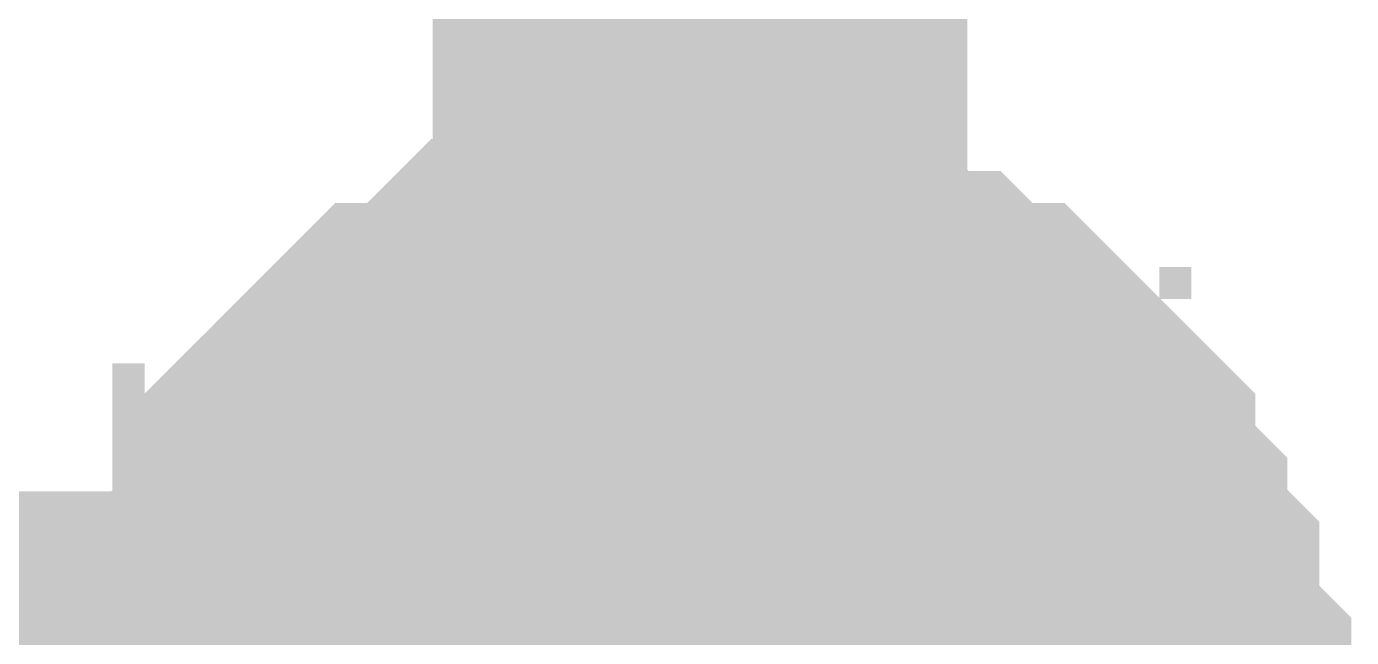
# Model space of a CAD drawing. Header units: inches. Extents: x 0 to 841, y 0 to 594.
# Drawn here: x 774.075 to 775.932, y 400.167 to 401.024 of the extents above; entities that cross this region are included whole.
import ezdxf

# ---------------------------------------------------------------- set-up
doc = ezdxf.new("R2010")
doc.units = ezdxf.units.IN
doc.layers.add('Sheet', color=255, linetype='Continuous')

msp = doc.modelspace()

# ---------------------------------------------------------------- linework, layer by layer
at = {"layer": 'Sheet'}
for points in [[(775.019, 399.9977, 0.7493, 0.7493, 0), (775.019, 402.4682, 0.7493, 0.7493, 0), (775.019, 402.4682, 0.7493, 0.7493, 0)], [(774.2554, 399.9977, 0.2997, 0.2997, 0), (774.2554, 400.0427, 0.2997, 0.2997, 0), (774.2554, 400.0876, 0.2997, 0.2997, 0), (774.2554, 400.0876, 0.2997, 0.2997, 0), (774.2554, 400.1325, 0.2997, 0.2997, 0), (774.2554, 400.1774, 0.2997, 0.2997, 0), (774.3003, 400.2223, 0.2997, 0.2997, 0), (774.3003, 400.2672, 0.2997, 0.2997, 0), (774.3003, 400.2672, 0.2997, 0.2997, 0), (774.3452, 400.3122, 0.2997, 0.2997, 0), (774.3452, 400.3571, 0.2997, 0.2997, 0), (774.3452, 400.402, 0.2997, 0.2997, 0), (774.3901, 400.402, 0.2997, 0.2997, 0), (774.3901, 400.4469, 0.2997, 0.2997, 0), (774.4351, 400.4918, 0.2997, 0.2997, 0), (774.4351, 400.4918, 0.2997, 0.2997, 0), (774.48, 400.5368, 0.2997, 0.2997, 0), (774.48, 400.5368, 0.2997, 0.2997, 0), (774.5249, 400.5817, 0.2997, 0.2997, 0), (774.5698, 400.6266, 0.2997, 0.2997, 0), (774.5698, 400.6266, 0.2997, 0.2997, 0), (774.6147, 400.6266, 0.2997, 0.2997, 0), (774.6596, 400.6715, 0.2997, 0.2997, 0), (774.6596, 400.6715, 0.2997, 0.2997, 0), (774.7045, 400.7164, 0.2997, 0.2997, 0), (774.7495, 400.7164, 0.2997, 0.2997, 0), (774.7944, 400.7164, 0.2997, 0.2997, 0), (774.8393, 400.7164, 0.2997, 0.2997, 0), (774.8393, 400.7613, 0.2997, 0.2997, 0), (774.8842, 400.7613, 0.2997, 0.2997, 0), (774.9291, 400.7613, 0.2997, 0.2997, 0), (774.974, 400.7613, 0.2997, 0.2997, 0), (775.019, 400.7613, 0.2997, 0.2997, 0)], [(774.2554, 399.9977, 0.2997, 0.2997, 0), (774.2554, 400.0427, 0.2997, 0.2997, 0), (774.2554, 400.0876, 0.2997, 0.2997, 0), (774.2554, 400.0876, 0.2997, 0.2997, 0), (774.2554, 400.1325, 0.2997, 0.2997, 0), (774.2554, 400.1774, 0.2997, 0.2997, 0), (774.3003, 400.2223, 0.2997, 0.2997, 0), (774.3003, 400.2672, 0.2997, 0.2997, 0), (774.3003, 400.2672, 0.2997, 0.2997, 0), (774.3452, 400.3122, 0.2997, 0.2997, 0), (774.3452, 400.3571, 0.2997, 0.2997, 0), (774.3452, 400.402, 0.2997, 0.2997, 0), (774.3901, 400.402, 0.2997, 0.2997, 0), (774.3901, 400.4469, 0.2997, 0.2997, 0), (774.4351, 400.4918, 0.2997, 0.2997, 0), (774.4351, 400.4918, 0.2997, 0.2997, 0), (774.48, 400.5368, 0.2997, 0.2997, 0), (774.48, 400.5368, 0.2997, 0.2997, 0), (774.5249, 400.5817, 0.2997, 0.2997, 0), (774.5698, 400.6266, 0.2997, 0.2997, 0), (774.5698, 400.6266, 0.2997, 0.2997, 0), (774.6147, 400.6266, 0.2997, 0.2997, 0), (774.6596, 400.6715, 0.2997, 0.2997, 0), (774.6596, 400.6715, 0.2997, 0.2997, 0), (774.7045, 400.7164, 0.2997, 0.2997, 0), (774.7495, 400.7164, 0.2997, 0.2997, 0), (774.7944, 400.7164, 0.2997, 0.2997, 0), (774.8393, 400.7164, 0.2997, 0.2997, 0), (774.8393, 400.7613, 0.2997, 0.2997, 0), (774.8842, 400.7613, 0.2997, 0.2997, 0), (774.9291, 400.7613, 0.2997, 0.2997, 0), (774.974, 400.7613, 0.2997, 0.2997, 0), (775.019, 400.7613, 0.2997, 0.2997, 0)], [(774.2554, 399.9977, 0.2997, 0.2997, 0), (774.2554, 400.0427, 0.2997, 0.2997, 0), (774.2554, 400.0876, 0.2997, 0.2997, 0), (774.2554, 400.0876, 0.2997, 0.2997, 0), (774.2554, 400.1325, 0.2997, 0.2997, 0), (774.2554, 400.1774, 0.2997, 0.2997, 0), (774.3003, 400.2223, 0.2997, 0.2997, 0), (774.3003, 400.2672, 0.2997, 0.2997, 0), (774.3003, 400.2672, 0.2997, 0.2997, 0), (774.3452, 400.3122, 0.2997, 0.2997, 0), (774.3452, 400.3571, 0.2997, 0.2997, 0), (774.3452, 400.402, 0.2997, 0.2997, 0), (774.3901, 400.402, 0.2997, 0.2997, 0), (774.3901, 400.4469, 0.2997, 0.2997, 0), (774.4351, 400.4918, 0.2997, 0.2997, 0), (774.4351, 400.4918, 0.2997, 0.2997, 0), (774.48, 400.5368, 0.2997, 0.2997, 0), (774.48, 400.5368, 0.2997, 0.2997, 0), (774.5249, 400.5817, 0.2997, 0.2997, 0), (774.5698, 400.6266, 0.2997, 0.2997, 0), (774.5698, 400.6266, 0.2997, 0.2997, 0), (774.6147, 400.6266, 0.2997, 0.2997, 0), (774.6596, 400.6715, 0.2997, 0.2997, 0), (774.6596, 400.6715, 0.2997, 0.2997, 0), (774.7045, 400.7164, 0.2997, 0.2997, 0), (774.7495, 400.7164, 0.2997, 0.2997, 0), (774.7944, 400.7164, 0.2997, 0.2997, 0), (774.8393, 400.7164, 0.2997, 0.2997, 0), (774.8393, 400.7613, 0.2997, 0.2997, 0), (774.8842, 400.7613, 0.2997, 0.2997, 0), (774.9291, 400.7613, 0.2997, 0.2997, 0), (774.974, 400.7613, 0.2997, 0.2997, 0), (775.019, 400.7613, 0.2997, 0.2997, 0)], [(774.2554, 399.9977, 0.2997, 0.2997, 0), (774.2554, 400.0427, 0.2997, 0.2997, 0), (774.2554, 400.0876, 0.2997, 0.2997, 0), (774.2554, 400.0876, 0.2997, 0.2997, 0), (774.2554, 400.1325, 0.2997, 0.2997, 0), (774.2554, 400.1774, 0.2997, 0.2997, 0), (774.3003, 400.2223, 0.2997, 0.2997, 0), (774.3003, 400.2672, 0.2997, 0.2997, 0), (774.3003, 400.2672, 0.2997, 0.2997, 0), (774.3452, 400.3122, 0.2997, 0.2997, 0), (774.3452, 400.3571, 0.2997, 0.2997, 0), (774.3452, 400.402, 0.2997, 0.2997, 0), (774.3901, 400.402, 0.2997, 0.2997, 0), (774.3901, 400.4469, 0.2997, 0.2997, 0), (774.4351, 400.4918, 0.2997, 0.2997, 0), (774.4351, 400.4918, 0.2997, 0.2997, 0), (774.48, 400.5368, 0.2997, 0.2997, 0), (774.48, 400.5368, 0.2997, 0.2997, 0), (774.5249, 400.5817, 0.2997, 0.2997, 0), (774.5698, 400.6266, 0.2997, 0.2997, 0), (774.5698, 400.6266, 0.2997, 0.2997, 0), (774.6147, 400.6266, 0.2997, 0.2997, 0), (774.6596, 400.6715, 0.2997, 0.2997, 0), (774.6596, 400.6715, 0.2997, 0.2997, 0), (774.7045, 400.7164, 0.2997, 0.2997, 0), (774.7495, 400.7164, 0.2997, 0.2997, 0), (774.7944, 400.7164, 0.2997, 0.2997, 0), (774.8393, 400.7164, 0.2997, 0.2997, 0), (774.8393, 400.7613, 0.2997, 0.2997, 0), (774.8842, 400.7613, 0.2997, 0.2997, 0), (774.9291, 400.7613, 0.2997, 0.2997, 0), (774.974, 400.7613, 0.2997, 0.2997, 0), (775.019, 400.7613, 0.2997, 0.2997, 0)], [(775.019, 400.7613, 0.2997, 0.2997, 0), (775.019, 400.7613, 0.2997, 0.2997, 0)], [(775.019, 400.7613, 0.2997, 0.2997, 0), (775.0639, 400.7613, 0.2997, 0.2997, 0), (775.1088, 400.7613, 0.2997, 0.2997, 0), (775.1088, 400.7613, 0.2997, 0.2997, 0), (775.1537, 400.7613, 0.2997, 0.2997, 0), (775.1986, 400.7164, 0.2997, 0.2997, 0), (775.2435, 400.7164, 0.2997, 0.2997, 0), (775.2885, 400.7164, 0.2997, 0.2997, 0), (775.2885, 400.7164, 0.2997, 0.2997, 0), (775.3334, 400.6715, 0.2997, 0.2997, 0), (775.3783, 400.6715, 0.2997, 0.2997, 0), (775.4232, 400.6266, 0.2997, 0.2997, 0), (775.4232, 400.6266, 0.2997, 0.2997, 0), (775.4681, 400.6266, 0.2997, 0.2997, 0), (775.513, 400.5817, 0.2997, 0.2997, 0), (775.513, 400.5368, 0.2997, 0.2997, 0), (775.5579, 400.5368, 0.2997, 0.2997, 0), (775.5579, 400.4918, 0.2997, 0.2997, 0), (775.6029, 400.4918, 0.2997, 0.2997, 0), (775.6478, 400.4469, 0.2997, 0.2997, 0), (775.6478, 400.402, 0.2997, 0.2997, 0), (775.6478, 400.402, 0.2997, 0.2997, 0), (775.6927, 400.3571, 0.2997, 0.2997, 0), (775.6927, 400.3122, 0.2997, 0.2997, 0), (775.7376, 400.2672, 0.2997, 0.2997, 0), (775.7376, 400.2672, 0.2997, 0.2997, 0), (775.7376, 400.2223, 0.2997, 0.2997, 0), (775.7376, 400.1774, 0.2997, 0.2997, 0), (775.7825, 400.1325, 0.2997, 0.2997, 0), (775.7825, 400.0876, 0.2997, 0.2997, 0), (775.7825, 400.0876, 0.2997, 0.2997, 0), (775.7825, 400.0427, 0.2997, 0.2997, 0), (775.7825, 399.9977, 0.2997, 0.2997, 0)], [(775.019, 400.7613, 0.2997, 0.2997, 0), (775.019, 400.7613, 0.2997, 0.2997, 0)], [(775.019, 400.7613, 0.2997, 0.2997, 0), (775.0639, 400.7613, 0.2997, 0.2997, 0), (775.1088, 400.7613, 0.2997, 0.2997, 0), (775.1088, 400.7613, 0.2997, 0.2997, 0), (775.1537, 400.7613, 0.2997, 0.2997, 0), (775.1986, 400.7164, 0.2997, 0.2997, 0), (775.2435, 400.7164, 0.2997, 0.2997, 0), (775.2885, 400.7164, 0.2997, 0.2997, 0), (775.2885, 400.7164, 0.2997, 0.2997, 0), (775.3334, 400.6715, 0.2997, 0.2997, 0), (775.3783, 400.6715, 0.2997, 0.2997, 0), (775.4232, 400.6266, 0.2997, 0.2997, 0), (775.4232, 400.6266, 0.2997, 0.2997, 0), (775.4681, 400.6266, 0.2997, 0.2997, 0), (775.513, 400.5817, 0.2997, 0.2997, 0), (775.513, 400.5368, 0.2997, 0.2997, 0), (775.5579, 400.5368, 0.2997, 0.2997, 0), (775.5579, 400.4918, 0.2997, 0.2997, 0), (775.6029, 400.4918, 0.2997, 0.2997, 0), (775.6478, 400.4469, 0.2997, 0.2997, 0), (775.6478, 400.402, 0.2997, 0.2997, 0), (775.6478, 400.402, 0.2997, 0.2997, 0), (775.6927, 400.3571, 0.2997, 0.2997, 0), (775.6927, 400.3122, 0.2997, 0.2997, 0), (775.7376, 400.2672, 0.2997, 0.2997, 0), (775.7376, 400.2672, 0.2997, 0.2997, 0), (775.7376, 400.2223, 0.2997, 0.2997, 0), (775.7376, 400.1774, 0.2997, 0.2997, 0), (775.7825, 400.1325, 0.2997, 0.2997, 0), (775.7825, 400.0876, 0.2997, 0.2997, 0), (775.7825, 400.0876, 0.2997, 0.2997, 0), (775.7825, 400.0427, 0.2997, 0.2997, 0), (775.7825, 399.9977, 0.2997, 0.2997, 0)], [(775.019, 400.7613, 0.2997, 0.2997, 0), (775.019, 400.7613, 0.2997, 0.2997, 0)], [(775.019, 400.7613, 0.2997, 0.2997, 0), (775.0639, 400.7613, 0.2997, 0.2997, 0), (775.1088, 400.7613, 0.2997, 0.2997, 0), (775.1088, 400.7613, 0.2997, 0.2997, 0), (775.1537, 400.7613, 0.2997, 0.2997, 0), (775.1986, 400.7164, 0.2997, 0.2997, 0), (775.2435, 400.7164, 0.2997, 0.2997, 0), (775.2885, 400.7164, 0.2997, 0.2997, 0), (775.2885, 400.7164, 0.2997, 0.2997, 0), (775.3334, 400.6715, 0.2997, 0.2997, 0), (775.3783, 400.6715, 0.2997, 0.2997, 0), (775.4232, 400.6266, 0.2997, 0.2997, 0), (775.4232, 400.6266, 0.2997, 0.2997, 0), (775.4681, 400.6266, 0.2997, 0.2997, 0), (775.513, 400.5817, 0.2997, 0.2997, 0), (775.513, 400.5368, 0.2997, 0.2997, 0), (775.5579, 400.5368, 0.2997, 0.2997, 0), (775.5579, 400.4918, 0.2997, 0.2997, 0), (775.6029, 400.4918, 0.2997, 0.2997, 0), (775.6478, 400.4469, 0.2997, 0.2997, 0), (775.6478, 400.402, 0.2997, 0.2997, 0), (775.6478, 400.402, 0.2997, 0.2997, 0), (775.6927, 400.3571, 0.2997, 0.2997, 0), (775.6927, 400.3122, 0.2997, 0.2997, 0), (775.7376, 400.2672, 0.2997, 0.2997, 0), (775.7376, 400.2672, 0.2997, 0.2997, 0), (775.7376, 400.2223, 0.2997, 0.2997, 0), (775.7376, 400.1774, 0.2997, 0.2997, 0), (775.7825, 400.1325, 0.2997, 0.2997, 0), (775.7825, 400.0876, 0.2997, 0.2997, 0), (775.7825, 400.0876, 0.2997, 0.2997, 0), (775.7825, 400.0427, 0.2997, 0.2997, 0), (775.7825, 399.9977, 0.2997, 0.2997, 0)], [(775.019, 400.7613, 0.2997, 0.2997, 0), (775.019, 400.7613, 0.2997, 0.2997, 0)], [(775.019, 400.7613, 0.2997, 0.2997, 0), (775.0639, 400.7613, 0.2997, 0.2997, 0), (775.1088, 400.7613, 0.2997, 0.2997, 0), (775.1088, 400.7613, 0.2997, 0.2997, 0), (775.1537, 400.7613, 0.2997, 0.2997, 0), (775.1986, 400.7164, 0.2997, 0.2997, 0), (775.2435, 400.7164, 0.2997, 0.2997, 0), (775.2885, 400.7164, 0.2997, 0.2997, 0), (775.2885, 400.7164, 0.2997, 0.2997, 0), (775.3334, 400.6715, 0.2997, 0.2997, 0), (775.3783, 400.6715, 0.2997, 0.2997, 0), (775.4232, 400.6266, 0.2997, 0.2997, 0), (775.4232, 400.6266, 0.2997, 0.2997, 0), (775.4681, 400.6266, 0.2997, 0.2997, 0), (775.513, 400.5817, 0.2997, 0.2997, 0), (775.513, 400.5368, 0.2997, 0.2997, 0), (775.5579, 400.5368, 0.2997, 0.2997, 0), (775.5579, 400.4918, 0.2997, 0.2997, 0), (775.6029, 400.4918, 0.2997, 0.2997, 0), (775.6478, 400.4469, 0.2997, 0.2997, 0), (775.6478, 400.402, 0.2997, 0.2997, 0), (775.6478, 400.402, 0.2997, 0.2997, 0), (775.6927, 400.3571, 0.2997, 0.2997, 0), (775.6927, 400.3122, 0.2997, 0.2997, 0), (775.7376, 400.2672, 0.2997, 0.2997, 0), (775.7376, 400.2672, 0.2997, 0.2997, 0), (775.7376, 400.2223, 0.2997, 0.2997, 0), (775.7376, 400.1774, 0.2997, 0.2997, 0), (775.7825, 400.1325, 0.2997, 0.2997, 0), (775.7825, 400.0876, 0.2997, 0.2997, 0), (775.7825, 400.0876, 0.2997, 0.2997, 0), (775.7825, 400.0427, 0.2997, 0.2997, 0), (775.7825, 399.9977, 0.2997, 0.2997, 0)], [(774.2554, 400.0876, 0.0991, 0.0991, 0), (774.2554, 400.1325, 0.0991, 0.0991, 0), (774.2554, 400.1774, 0.0991, 0.0991, 0), (774.3003, 400.2223, 0.0991, 0.0991, 0), (774.3003, 400.2672, 0.0991, 0.0991, 0), (774.3003, 400.2672, 0.0991, 0.0991, 0), (774.3452, 400.3122, 0.0991, 0.0991, 0), (774.3452, 400.3571, 0.0991, 0.0991, 0), (774.3452, 400.402, 0.0991, 0.0991, 0), (774.3901, 400.402, 0.0991, 0.0991, 0), (774.3901, 400.4469, 0.0991, 0.0991, 0), (774.4351, 400.4918, 0.0991, 0.0991, 0), (774.4351, 400.4918, 0.0991, 0.0991, 0), (774.48, 400.5368, 0.0991, 0.0991, 0), (774.48, 400.5368, 0.0991, 0.0991, 0), (774.5249, 400.5817, 0.0991, 0.0991, 0), (774.5698, 400.6266, 0.0991, 0.0991, 0), (774.5698, 400.6266, 0.0991, 0.0991, 0), (774.6147, 400.6266, 0.0991, 0.0991, 0), (774.6596, 400.6715, 0.0991, 0.0991, 0), (774.6596, 400.6715, 0.0991, 0.0991, 0), (774.7045, 400.7164, 0.0991, 0.0991, 0), (774.7495, 400.7164, 0.0991, 0.0991, 0), (774.7944, 400.7164, 0.0991, 0.0991, 0), (774.8393, 400.7164, 0.0991, 0.0991, 0), (774.8393, 400.7613, 0.0991, 0.0991, 0), (774.8842, 400.7613, 0.0991, 0.0991, 0), (774.9291, 400.7613, 0.0991, 0.0991, 0), (774.974, 400.7613, 0.0991, 0.0991, 0), (775.019, 400.7613, 0.0991, 0.0991, 0)], [(774.2554, 400.0876, 0.0991, 0.0991, 0), (774.2554, 400.1325, 0.0991, 0.0991, 0), (774.2554, 400.1774, 0.0991, 0.0991, 0), (774.3003, 400.2223, 0.0991, 0.0991, 0), (774.3003, 400.2672, 0.0991, 0.0991, 0), (774.3003, 400.2672, 0.0991, 0.0991, 0), (774.3452, 400.3122, 0.0991, 0.0991, 0), (774.3452, 400.3571, 0.0991, 0.0991, 0), (774.3452, 400.402, 0.0991, 0.0991, 0), (774.3901, 400.402, 0.0991, 0.0991, 0), (774.3901, 400.4469, 0.0991, 0.0991, 0), (774.4351, 400.4918, 0.0991, 0.0991, 0), (774.4351, 400.4918, 0.0991, 0.0991, 0), (774.48, 400.5368, 0.0991, 0.0991, 0), (774.48, 400.5368, 0.0991, 0.0991, 0), (774.5249, 400.5817, 0.0991, 0.0991, 0), (774.5698, 400.6266, 0.0991, 0.0991, 0), (774.5698, 400.6266, 0.0991, 0.0991, 0), (774.6147, 400.6266, 0.0991, 0.0991, 0), (774.6596, 400.6715, 0.0991, 0.0991, 0), (774.6596, 400.6715, 0.0991, 0.0991, 0), (774.7045, 400.7164, 0.0991, 0.0991, 0), (774.7495, 400.7164, 0.0991, 0.0991, 0), (774.7944, 400.7164, 0.0991, 0.0991, 0), (774.8393, 400.7164, 0.0991, 0.0991, 0), (774.8393, 400.7613, 0.0991, 0.0991, 0), (774.8842, 400.7613, 0.0991, 0.0991, 0), (774.9291, 400.7613, 0.0991, 0.0991, 0), (774.974, 400.7613, 0.0991, 0.0991, 0), (775.019, 400.7613, 0.0991, 0.0991, 0)], [(774.2554, 400.0876, 0.0991, 0.0991, 0), (774.2554, 400.1325, 0.0991, 0.0991, 0), (774.2554, 400.1774, 0.0991, 0.0991, 0), (774.3003, 400.2223, 0.0991, 0.0991, 0), (774.3003, 400.2672, 0.0991, 0.0991, 0), (774.3003, 400.2672, 0.0991, 0.0991, 0), (774.3452, 400.3122, 0.0991, 0.0991, 0), (774.3452, 400.3571, 0.0991, 0.0991, 0), (774.3452, 400.402, 0.0991, 0.0991, 0), (774.3901, 400.402, 0.0991, 0.0991, 0), (774.3901, 400.4469, 0.0991, 0.0991, 0), (774.4351, 400.4918, 0.0991, 0.0991, 0), (774.4351, 400.4918, 0.0991, 0.0991, 0), (774.48, 400.5368, 0.0991, 0.0991, 0), (774.48, 400.5368, 0.0991, 0.0991, 0), (774.5249, 400.5817, 0.0991, 0.0991, 0), (774.5698, 400.6266, 0.0991, 0.0991, 0), (774.5698, 400.6266, 0.0991, 0.0991, 0), (774.6147, 400.6266, 0.0991, 0.0991, 0), (774.6596, 400.6715, 0.0991, 0.0991, 0), (774.6596, 400.6715, 0.0991, 0.0991, 0), (774.7045, 400.7164, 0.0991, 0.0991, 0), (774.7495, 400.7164, 0.0991, 0.0991, 0), (774.7944, 400.7164, 0.0991, 0.0991, 0), (774.8393, 400.7164, 0.0991, 0.0991, 0), (774.8393, 400.7613, 0.0991, 0.0991, 0), (774.8842, 400.7613, 0.0991, 0.0991, 0), (774.9291, 400.7613, 0.0991, 0.0991, 0), (774.974, 400.7613, 0.0991, 0.0991, 0), (775.019, 400.7613, 0.0991, 0.0991, 0)], [(774.2554, 400.0876, 0.0991, 0.0991, 0), (774.2554, 400.1325, 0.0991, 0.0991, 0), (774.2554, 400.1774, 0.0991, 0.0991, 0), (774.3003, 400.2223, 0.0991, 0.0991, 0), (774.3003, 400.2672, 0.0991, 0.0991, 0), (774.3003, 400.2672, 0.0991, 0.0991, 0), (774.3452, 400.3122, 0.0991, 0.0991, 0), (774.3452, 400.3571, 0.0991, 0.0991, 0), (774.3452, 400.402, 0.0991, 0.0991, 0), (774.3901, 400.402, 0.0991, 0.0991, 0), (774.3901, 400.4469, 0.0991, 0.0991, 0), (774.4351, 400.4918, 0.0991, 0.0991, 0), (774.4351, 400.4918, 0.0991, 0.0991, 0), (774.48, 400.5368, 0.0991, 0.0991, 0), (774.48, 400.5368, 0.0991, 0.0991, 0), (774.5249, 400.5817, 0.0991, 0.0991, 0), (774.5698, 400.6266, 0.0991, 0.0991, 0), (774.5698, 400.6266, 0.0991, 0.0991, 0), (774.6147, 400.6266, 0.0991, 0.0991, 0), (774.6596, 400.6715, 0.0991, 0.0991, 0), (774.6596, 400.6715, 0.0991, 0.0991, 0), (774.7045, 400.7164, 0.0991, 0.0991, 0), (774.7495, 400.7164, 0.0991, 0.0991, 0), (774.7944, 400.7164, 0.0991, 0.0991, 0), (774.8393, 400.7164, 0.0991, 0.0991, 0), (774.8393, 400.7613, 0.0991, 0.0991, 0), (774.8842, 400.7613, 0.0991, 0.0991, 0), (774.9291, 400.7613, 0.0991, 0.0991, 0), (774.974, 400.7613, 0.0991, 0.0991, 0), (775.019, 400.7613, 0.0991, 0.0991, 0)], [(775.019, 400.7613, 0.0991, 0.0991, 0), (775.019, 400.7613, 0.0991, 0.0991, 0)], [(775.019, 400.7613, 0.0991, 0.0991, 0), (775.0639, 400.7613, 0.0991, 0.0991, 0), (775.1088, 400.7613, 0.0991, 0.0991, 0), (775.1088, 400.7613, 0.0991, 0.0991, 0), (775.1537, 400.7613, 0.0991, 0.0991, 0), (775.1986, 400.7164, 0.0991, 0.0991, 0), (775.2435, 400.7164, 0.0991, 0.0991, 0), (775.2885, 400.7164, 0.0991, 0.0991, 0), (775.2885, 400.7164, 0.0991, 0.0991, 0), (775.3334, 400.6715, 0.0991, 0.0991, 0), (775.3783, 400.6715, 0.0991, 0.0991, 0), (775.4232, 400.6266, 0.0991, 0.0991, 0), (775.4232, 400.6266, 0.0991, 0.0991, 0), (775.4681, 400.6266, 0.0991, 0.0991, 0), (775.513, 400.5817, 0.0991, 0.0991, 0), (775.513, 400.5368, 0.0991, 0.0991, 0), (775.5579, 400.5368, 0.0991, 0.0991, 0), (775.5579, 400.4918, 0.0991, 0.0991, 0), (775.6029, 400.4918, 0.0991, 0.0991, 0), (775.6478, 400.4469, 0.0991, 0.0991, 0), (775.6478, 400.402, 0.0991, 0.0991, 0), (775.6478, 400.402, 0.0991, 0.0991, 0), (775.6927, 400.3571, 0.0991, 0.0991, 0), (775.6927, 400.3122, 0.0991, 0.0991, 0), (775.7376, 400.2672, 0.0991, 0.0991, 0), (775.7376, 400.2672, 0.0991, 0.0991, 0), (775.7376, 400.2223, 0.0991, 0.0991, 0), (775.7376, 400.1774, 0.0991, 0.0991, 0), (775.7825, 400.1325, 0.0991, 0.0991, 0), (775.7825, 400.0876, 0.0991, 0.0991, 0)], [(775.019, 400.7613, 0.0991, 0.0991, 0), (775.019, 400.7613, 0.0991, 0.0991, 0)], [(775.019, 400.7613, 0.0991, 0.0991, 0), (775.0639, 400.7613, 0.0991, 0.0991, 0), (775.1088, 400.7613, 0.0991, 0.0991, 0), (775.1088, 400.7613, 0.0991, 0.0991, 0), (775.1537, 400.7613, 0.0991, 0.0991, 0), (775.1986, 400.7164, 0.0991, 0.0991, 0), (775.2435, 400.7164, 0.0991, 0.0991, 0), (775.2885, 400.7164, 0.0991, 0.0991, 0), (775.2885, 400.7164, 0.0991, 0.0991, 0), (775.3334, 400.6715, 0.0991, 0.0991, 0), (775.3783, 400.6715, 0.0991, 0.0991, 0), (775.4232, 400.6266, 0.0991, 0.0991, 0), (775.4232, 400.6266, 0.0991, 0.0991, 0), (775.4681, 400.6266, 0.0991, 0.0991, 0), (775.513, 400.5817, 0.0991, 0.0991, 0), (775.513, 400.5368, 0.0991, 0.0991, 0), (775.5579, 400.5368, 0.0991, 0.0991, 0), (775.5579, 400.4918, 0.0991, 0.0991, 0), (775.6029, 400.4918, 0.0991, 0.0991, 0), (775.6478, 400.4469, 0.0991, 0.0991, 0), (775.6478, 400.402, 0.0991, 0.0991, 0), (775.6478, 400.402, 0.0991, 0.0991, 0), (775.6927, 400.3571, 0.0991, 0.0991, 0), (775.6927, 400.3122, 0.0991, 0.0991, 0), (775.7376, 400.2672, 0.0991, 0.0991, 0), (775.7376, 400.2672, 0.0991, 0.0991, 0), (775.7376, 400.2223, 0.0991, 0.0991, 0), (775.7376, 400.1774, 0.0991, 0.0991, 0), (775.7825, 400.1325, 0.0991, 0.0991, 0), (775.7825, 400.0876, 0.0991, 0.0991, 0)], [(775.019, 400.7613, 0.0991, 0.0991, 0), (775.019, 400.7613, 0.0991, 0.0991, 0)], [(775.019, 400.7613, 0.0991, 0.0991, 0), (775.0639, 400.7613, 0.0991, 0.0991, 0), (775.1088, 400.7613, 0.0991, 0.0991, 0), (775.1088, 400.7613, 0.0991, 0.0991, 0), (775.1537, 400.7613, 0.0991, 0.0991, 0), (775.1986, 400.7164, 0.0991, 0.0991, 0), (775.2435, 400.7164, 0.0991, 0.0991, 0), (775.2885, 400.7164, 0.0991, 0.0991, 0), (775.2885, 400.7164, 0.0991, 0.0991, 0), (775.3334, 400.6715, 0.0991, 0.0991, 0), (775.3783, 400.6715, 0.0991, 0.0991, 0), (775.4232, 400.6266, 0.0991, 0.0991, 0), (775.4232, 400.6266, 0.0991, 0.0991, 0), (775.4681, 400.6266, 0.0991, 0.0991, 0), (775.513, 400.5817, 0.0991, 0.0991, 0), (775.513, 400.5368, 0.0991, 0.0991, 0), (775.5579, 400.5368, 0.0991, 0.0991, 0), (775.5579, 400.4918, 0.0991, 0.0991, 0), (775.6029, 400.4918, 0.0991, 0.0991, 0), (775.6478, 400.4469, 0.0991, 0.0991, 0), (775.6478, 400.402, 0.0991, 0.0991, 0), (775.6478, 400.402, 0.0991, 0.0991, 0), (775.6927, 400.3571, 0.0991, 0.0991, 0), (775.6927, 400.3122, 0.0991, 0.0991, 0), (775.7376, 400.2672, 0.0991, 0.0991, 0), (775.7376, 400.2672, 0.0991, 0.0991, 0), (775.7376, 400.2223, 0.0991, 0.0991, 0), (775.7376, 400.1774, 0.0991, 0.0991, 0), (775.7825, 400.1325, 0.0991, 0.0991, 0), (775.7825, 400.0876, 0.0991, 0.0991, 0)], [(775.019, 400.7613, 0.0991, 0.0991, 0), (775.019, 400.7613, 0.0991, 0.0991, 0)], [(775.019, 400.7613, 0.0991, 0.0991, 0), (775.0639, 400.7613, 0.0991, 0.0991, 0), (775.1088, 400.7613, 0.0991, 0.0991, 0), (775.1088, 400.7613, 0.0991, 0.0991, 0), (775.1537, 400.7613, 0.0991, 0.0991, 0), (775.1986, 400.7164, 0.0991, 0.0991, 0), (775.2435, 400.7164, 0.0991, 0.0991, 0), (775.2885, 400.7164, 0.0991, 0.0991, 0), (775.2885, 400.7164, 0.0991, 0.0991, 0), (775.3334, 400.6715, 0.0991, 0.0991, 0), (775.3783, 400.6715, 0.0991, 0.0991, 0), (775.4232, 400.6266, 0.0991, 0.0991, 0), (775.4232, 400.6266, 0.0991, 0.0991, 0), (775.4681, 400.6266, 0.0991, 0.0991, 0), (775.513, 400.5817, 0.0991, 0.0991, 0), (775.513, 400.5368, 0.0991, 0.0991, 0), (775.5579, 400.5368, 0.0991, 0.0991, 0), (775.5579, 400.4918, 0.0991, 0.0991, 0), (775.6029, 400.4918, 0.0991, 0.0991, 0), (775.6478, 400.4469, 0.0991, 0.0991, 0), (775.6478, 400.402, 0.0991, 0.0991, 0), (775.6478, 400.402, 0.0991, 0.0991, 0), (775.6927, 400.3571, 0.0991, 0.0991, 0), (775.6927, 400.3122, 0.0991, 0.0991, 0), (775.7376, 400.2672, 0.0991, 0.0991, 0), (775.7376, 400.2672, 0.0991, 0.0991, 0), (775.7376, 400.2223, 0.0991, 0.0991, 0), (775.7376, 400.1774, 0.0991, 0.0991, 0), (775.7825, 400.1325, 0.0991, 0.0991, 0), (775.7825, 400.0876, 0.0991, 0.0991, 0)], [(774.48, 399.9977, 0.2997, 0.2997, 0), (774.48, 400.0427, 0.2997, 0.2997, 0), (774.48, 400.0427, 0.2997, 0.2997, 0), (774.48, 400.0876, 0.2997, 0.2997, 0), (774.48, 400.0876, 0.2997, 0.2997, 0), (774.48, 400.1325, 0.2997, 0.2997, 0), (774.5249, 400.1325, 0.2997, 0.2997, 0), (774.5249, 400.1774, 0.2997, 0.2997, 0), (774.5249, 400.1774, 0.2997, 0.2997, 0), (774.5249, 400.2223, 0.2997, 0.2997, 0), (774.5249, 400.2223, 0.2997, 0.2997, 0), (774.5698, 400.2672, 0.2997, 0.2997, 0), (774.5698, 400.2672, 0.2997, 0.2997, 0), (774.5698, 400.3122, 0.2997, 0.2997, 0), (774.6147, 400.3122, 0.2997, 0.2997, 0), (774.6147, 400.3122, 0.2997, 0.2997, 0), (774.6147, 400.3571, 0.2997, 0.2997, 0), (774.6596, 400.3571, 0.2997, 0.2997, 0), (774.6596, 400.3571, 0.2997, 0.2997, 0), (774.7045, 400.402, 0.2997, 0.2997, 0), (774.7045, 400.402, 0.2997, 0.2997, 0), (774.7495, 400.402, 0.2997, 0.2997, 0), (774.7495, 400.4469, 0.2997, 0.2997, 0), (774.7944, 400.4469, 0.2997, 0.2997, 0), (774.7944, 400.4469, 0.2997, 0.2997, 0), (774.8393, 400.4469, 0.2997, 0.2997, 0), (774.8393, 400.4469, 0.2997, 0.2997, 0), (774.8842, 400.4918, 0.2997, 0.2997, 0), (774.8842, 400.4918, 0.2997, 0.2997, 0), (774.9291, 400.4918, 0.2997, 0.2997, 0), (774.974, 400.4918, 0.2997, 0.2997, 0), (774.974, 400.4918, 0.2997, 0.2997, 0), (775.019, 400.4918, 0.2997, 0.2997, 0)], [(774.48, 399.9977, 0.2997, 0.2997, 0), (774.48, 400.0427, 0.2997, 0.2997, 0), (774.48, 400.0427, 0.2997, 0.2997, 0), (774.48, 400.0876, 0.2997, 0.2997, 0), (774.48, 400.0876, 0.2997, 0.2997, 0), (774.48, 400.1325, 0.2997, 0.2997, 0), (774.5249, 400.1325, 0.2997, 0.2997, 0), (774.5249, 400.1774, 0.2997, 0.2997, 0), (774.5249, 400.1774, 0.2997, 0.2997, 0), (774.5249, 400.2223, 0.2997, 0.2997, 0), (774.5249, 400.2223, 0.2997, 0.2997, 0), (774.5698, 400.2672, 0.2997, 0.2997, 0), (774.5698, 400.2672, 0.2997, 0.2997, 0), (774.5698, 400.3122, 0.2997, 0.2997, 0), (774.6147, 400.3122, 0.2997, 0.2997, 0), (774.6147, 400.3122, 0.2997, 0.2997, 0), (774.6147, 400.3571, 0.2997, 0.2997, 0), (774.6596, 400.3571, 0.2997, 0.2997, 0), (774.6596, 400.3571, 0.2997, 0.2997, 0), (774.7045, 400.402, 0.2997, 0.2997, 0), (774.7045, 400.402, 0.2997, 0.2997, 0), (774.7495, 400.402, 0.2997, 0.2997, 0), (774.7495, 400.4469, 0.2997, 0.2997, 0), (774.7944, 400.4469, 0.2997, 0.2997, 0), (774.7944, 400.4469, 0.2997, 0.2997, 0), (774.8393, 400.4469, 0.2997, 0.2997, 0), (774.8393, 400.4469, 0.2997, 0.2997, 0), (774.8842, 400.4918, 0.2997, 0.2997, 0), (774.8842, 400.4918, 0.2997, 0.2997, 0), (774.9291, 400.4918, 0.2997, 0.2997, 0), (774.974, 400.4918, 0.2997, 0.2997, 0), (774.974, 400.4918, 0.2997, 0.2997, 0), (775.019, 400.4918, 0.2997, 0.2997, 0)], [(774.48, 399.9977, 0.2997, 0.2997, 0), (774.48, 400.0427, 0.2997, 0.2997, 0), (774.48, 400.0427, 0.2997, 0.2997, 0), (774.48, 400.0876, 0.2997, 0.2997, 0), (774.48, 400.0876, 0.2997, 0.2997, 0), (774.48, 400.1325, 0.2997, 0.2997, 0), (774.5249, 400.1325, 0.2997, 0.2997, 0), (774.5249, 400.1774, 0.2997, 0.2997, 0), (774.5249, 400.1774, 0.2997, 0.2997, 0), (774.5249, 400.2223, 0.2997, 0.2997, 0), (774.5249, 400.2223, 0.2997, 0.2997, 0), (774.5698, 400.2672, 0.2997, 0.2997, 0), (774.5698, 400.2672, 0.2997, 0.2997, 0), (774.5698, 400.3122, 0.2997, 0.2997, 0), (774.6147, 400.3122, 0.2997, 0.2997, 0), (774.6147, 400.3122, 0.2997, 0.2997, 0), (774.6147, 400.3571, 0.2997, 0.2997, 0), (774.6596, 400.3571, 0.2997, 0.2997, 0), (774.6596, 400.3571, 0.2997, 0.2997, 0), (774.7045, 400.402, 0.2997, 0.2997, 0), (774.7045, 400.402, 0.2997, 0.2997, 0), (774.7495, 400.402, 0.2997, 0.2997, 0), (774.7495, 400.4469, 0.2997, 0.2997, 0), (774.7944, 400.4469, 0.2997, 0.2997, 0), (774.7944, 400.4469, 0.2997, 0.2997, 0), (774.8393, 400.4469, 0.2997, 0.2997, 0), (774.8393, 400.4469, 0.2997, 0.2997, 0), (774.8842, 400.4918, 0.2997, 0.2997, 0), (774.8842, 400.4918, 0.2997, 0.2997, 0), (774.9291, 400.4918, 0.2997, 0.2997, 0), (774.974, 400.4918, 0.2997, 0.2997, 0), (774.974, 400.4918, 0.2997, 0.2997, 0), (775.019, 400.4918, 0.2997, 0.2997, 0)], [(775.019, 400.4918, 0.2997, 0.2997, 0), (775.019, 400.4918, 0.2997, 0.2997, 0)], [(775.019, 400.4918, 0.2997, 0.2997, 0), (775.0639, 400.4918, 0.2997, 0.2997, 0), (775.0639, 400.4918, 0.2997, 0.2997, 0), (775.1088, 400.4918, 0.2997, 0.2997, 0), (775.1088, 400.4918, 0.2997, 0.2997, 0), (775.1537, 400.4918, 0.2997, 0.2997, 0), (775.1537, 400.4469, 0.2997, 0.2997, 0), (775.1986, 400.4469, 0.2997, 0.2997, 0), (775.1986, 400.4469, 0.2997, 0.2997, 0), (775.2435, 400.4469, 0.2997, 0.2997, 0), (775.2435, 400.4469, 0.2997, 0.2997, 0), (775.2885, 400.402, 0.2997, 0.2997, 0), (775.2885, 400.402, 0.2997, 0.2997, 0), (775.3334, 400.402, 0.2997, 0.2997, 0), (775.3334, 400.3571, 0.2997, 0.2997, 0), (775.3334, 400.3571, 0.2997, 0.2997, 0), (775.3783, 400.3571, 0.2997, 0.2997, 0), (775.3783, 400.3122, 0.2997, 0.2997, 0), (775.3783, 400.3122, 0.2997, 0.2997, 0), (775.4232, 400.3122, 0.2997, 0.2997, 0), (775.4232, 400.2672, 0.2997, 0.2997, 0), (775.4232, 400.2672, 0.2997, 0.2997, 0), (775.4681, 400.2223, 0.2997, 0.2997, 0), (775.4681, 400.2223, 0.2997, 0.2997, 0), (775.4681, 400.1774, 0.2997, 0.2997, 0), (775.4681, 400.1774, 0.2997, 0.2997, 0), (775.4681, 400.1325, 0.2997, 0.2997, 0), (775.513, 400.1325, 0.2997, 0.2997, 0), (775.513, 400.0876, 0.2997, 0.2997, 0), (775.513, 400.0876, 0.2997, 0.2997, 0), (775.513, 400.0427, 0.2997, 0.2997, 0), (775.513, 400.0427, 0.2997, 0.2997, 0), (775.513, 399.9977, 0.2997, 0.2997, 0)], [(775.019, 400.4918, 0.2997, 0.2997, 0), (775.019, 400.4918, 0.2997, 0.2997, 0)], [(775.019, 400.4918, 0.2997, 0.2997, 0), (775.0639, 400.4918, 0.2997, 0.2997, 0), (775.0639, 400.4918, 0.2997, 0.2997, 0), (775.1088, 400.4918, 0.2997, 0.2997, 0), (775.1088, 400.4918, 0.2997, 0.2997, 0), (775.1537, 400.4918, 0.2997, 0.2997, 0), (775.1537, 400.4469, 0.2997, 0.2997, 0), (775.1986, 400.4469, 0.2997, 0.2997, 0), (775.1986, 400.4469, 0.2997, 0.2997, 0), (775.2435, 400.4469, 0.2997, 0.2997, 0), (775.2435, 400.4469, 0.2997, 0.2997, 0), (775.2885, 400.402, 0.2997, 0.2997, 0), (775.2885, 400.402, 0.2997, 0.2997, 0), (775.3334, 400.402, 0.2997, 0.2997, 0), (775.3334, 400.3571, 0.2997, 0.2997, 0), (775.3334, 400.3571, 0.2997, 0.2997, 0), (775.3783, 400.3571, 0.2997, 0.2997, 0), (775.3783, 400.3122, 0.2997, 0.2997, 0), (775.3783, 400.3122, 0.2997, 0.2997, 0), (775.4232, 400.3122, 0.2997, 0.2997, 0), (775.4232, 400.2672, 0.2997, 0.2997, 0), (775.4232, 400.2672, 0.2997, 0.2997, 0), (775.4681, 400.2223, 0.2997, 0.2997, 0), (775.4681, 400.2223, 0.2997, 0.2997, 0), (775.4681, 400.1774, 0.2997, 0.2997, 0), (775.4681, 400.1774, 0.2997, 0.2997, 0), (775.4681, 400.1325, 0.2997, 0.2997, 0), (775.513, 400.1325, 0.2997, 0.2997, 0), (775.513, 400.0876, 0.2997, 0.2997, 0), (775.513, 400.0876, 0.2997, 0.2997, 0), (775.513, 400.0427, 0.2997, 0.2997, 0), (775.513, 400.0427, 0.2997, 0.2997, 0), (775.513, 399.9977, 0.2997, 0.2997, 0)], [(775.019, 400.4918, 0.2997, 0.2997, 0), (775.019, 400.4918, 0.2997, 0.2997, 0)], [(775.019, 400.4918, 0.2997, 0.2997, 0), (775.0639, 400.4918, 0.2997, 0.2997, 0), (775.0639, 400.4918, 0.2997, 0.2997, 0), (775.1088, 400.4918, 0.2997, 0.2997, 0), (775.1088, 400.4918, 0.2997, 0.2997, 0), (775.1537, 400.4918, 0.2997, 0.2997, 0), (775.1537, 400.4469, 0.2997, 0.2997, 0), (775.1986, 400.4469, 0.2997, 0.2997, 0), (775.1986, 400.4469, 0.2997, 0.2997, 0), (775.2435, 400.4469, 0.2997, 0.2997, 0), (775.2435, 400.4469, 0.2997, 0.2997, 0), (775.2885, 400.402, 0.2997, 0.2997, 0), (775.2885, 400.402, 0.2997, 0.2997, 0), (775.3334, 400.402, 0.2997, 0.2997, 0), (775.3334, 400.3571, 0.2997, 0.2997, 0), (775.3334, 400.3571, 0.2997, 0.2997, 0), (775.3783, 400.3571, 0.2997, 0.2997, 0), (775.3783, 400.3122, 0.2997, 0.2997, 0), (775.3783, 400.3122, 0.2997, 0.2997, 0), (775.4232, 400.3122, 0.2997, 0.2997, 0), (775.4232, 400.2672, 0.2997, 0.2997, 0), (775.4232, 400.2672, 0.2997, 0.2997, 0), (775.4681, 400.2223, 0.2997, 0.2997, 0), (775.4681, 400.2223, 0.2997, 0.2997, 0), (775.4681, 400.1774, 0.2997, 0.2997, 0), (775.4681, 400.1774, 0.2997, 0.2997, 0), (775.4681, 400.1325, 0.2997, 0.2997, 0), (775.513, 400.1325, 0.2997, 0.2997, 0), (775.513, 400.0876, 0.2997, 0.2997, 0), (775.513, 400.0876, 0.2997, 0.2997, 0), (775.513, 400.0427, 0.2997, 0.2997, 0), (775.513, 400.0427, 0.2997, 0.2997, 0), (775.513, 399.9977, 0.2997, 0.2997, 0)], [(774.48, 400.0876, 0.0991, 0.0991, 0), (774.48, 400.1325, 0.0991, 0.0991, 0), (774.5249, 400.1325, 0.0991, 0.0991, 0), (774.5249, 400.1774, 0.0991, 0.0991, 0), (774.5249, 400.1774, 0.0991, 0.0991, 0), (774.5249, 400.2223, 0.0991, 0.0991, 0), (774.5249, 400.2223, 0.0991, 0.0991, 0), (774.5698, 400.2672, 0.0991, 0.0991, 0), (774.5698, 400.2672, 0.0991, 0.0991, 0), (774.5698, 400.3122, 0.0991, 0.0991, 0), (774.6147, 400.3122, 0.0991, 0.0991, 0), (774.6147, 400.3122, 0.0991, 0.0991, 0), (774.6147, 400.3571, 0.0991, 0.0991, 0), (774.6596, 400.3571, 0.0991, 0.0991, 0), (774.6596, 400.3571, 0.0991, 0.0991, 0), (774.7045, 400.402, 0.0991, 0.0991, 0), (774.7045, 400.402, 0.0991, 0.0991, 0), (774.7495, 400.402, 0.0991, 0.0991, 0), (774.7495, 400.4469, 0.0991, 0.0991, 0), (774.7944, 400.4469, 0.0991, 0.0991, 0), (774.7944, 400.4469, 0.0991, 0.0991, 0), (774.8393, 400.4469, 0.0991, 0.0991, 0), (774.8393, 400.4469, 0.0991, 0.0991, 0), (774.8842, 400.4918, 0.0991, 0.0991, 0), (774.8842, 400.4918, 0.0991, 0.0991, 0), (774.9291, 400.4918, 0.0991, 0.0991, 0), (774.974, 400.4918, 0.0991, 0.0991, 0), (774.974, 400.4918, 0.0991, 0.0991, 0), (775.019, 400.4918, 0.0991, 0.0991, 0)], [(774.48, 400.0876, 0.0991, 0.0991, 0), (774.48, 400.1325, 0.0991, 0.0991, 0), (774.5249, 400.1325, 0.0991, 0.0991, 0), (774.5249, 400.1774, 0.0991, 0.0991, 0), (774.5249, 400.1774, 0.0991, 0.0991, 0), (774.5249, 400.2223, 0.0991, 0.0991, 0), (774.5249, 400.2223, 0.0991, 0.0991, 0), (774.5698, 400.2672, 0.0991, 0.0991, 0), (774.5698, 400.2672, 0.0991, 0.0991, 0), (774.5698, 400.3122, 0.0991, 0.0991, 0), (774.6147, 400.3122, 0.0991, 0.0991, 0), (774.6147, 400.3122, 0.0991, 0.0991, 0), (774.6147, 400.3571, 0.0991, 0.0991, 0), (774.6596, 400.3571, 0.0991, 0.0991, 0), (774.6596, 400.3571, 0.0991, 0.0991, 0), (774.7045, 400.402, 0.0991, 0.0991, 0), (774.7045, 400.402, 0.0991, 0.0991, 0), (774.7495, 400.402, 0.0991, 0.0991, 0), (774.7495, 400.4469, 0.0991, 0.0991, 0), (774.7944, 400.4469, 0.0991, 0.0991, 0), (774.7944, 400.4469, 0.0991, 0.0991, 0), (774.8393, 400.4469, 0.0991, 0.0991, 0), (774.8393, 400.4469, 0.0991, 0.0991, 0), (774.8842, 400.4918, 0.0991, 0.0991, 0), (774.8842, 400.4918, 0.0991, 0.0991, 0), (774.9291, 400.4918, 0.0991, 0.0991, 0), (774.974, 400.4918, 0.0991, 0.0991, 0), (774.974, 400.4918, 0.0991, 0.0991, 0), (775.019, 400.4918, 0.0991, 0.0991, 0)], [(774.48, 400.0876, 0.0991, 0.0991, 0), (774.48, 400.1325, 0.0991, 0.0991, 0), (774.5249, 400.1325, 0.0991, 0.0991, 0), (774.5249, 400.1774, 0.0991, 0.0991, 0), (774.5249, 400.1774, 0.0991, 0.0991, 0), (774.5249, 400.2223, 0.0991, 0.0991, 0), (774.5249, 400.2223, 0.0991, 0.0991, 0), (774.5698, 400.2672, 0.0991, 0.0991, 0), (774.5698, 400.2672, 0.0991, 0.0991, 0), (774.5698, 400.3122, 0.0991, 0.0991, 0), (774.6147, 400.3122, 0.0991, 0.0991, 0), (774.6147, 400.3122, 0.0991, 0.0991, 0), (774.6147, 400.3571, 0.0991, 0.0991, 0), (774.6596, 400.3571, 0.0991, 0.0991, 0), (774.6596, 400.3571, 0.0991, 0.0991, 0), (774.7045, 400.402, 0.0991, 0.0991, 0), (774.7045, 400.402, 0.0991, 0.0991, 0), (774.7495, 400.402, 0.0991, 0.0991, 0), (774.7495, 400.4469, 0.0991, 0.0991, 0), (774.7944, 400.4469, 0.0991, 0.0991, 0), (774.7944, 400.4469, 0.0991, 0.0991, 0), (774.8393, 400.4469, 0.0991, 0.0991, 0), (774.8393, 400.4469, 0.0991, 0.0991, 0), (774.8842, 400.4918, 0.0991, 0.0991, 0), (774.8842, 400.4918, 0.0991, 0.0991, 0), (774.9291, 400.4918, 0.0991, 0.0991, 0), (774.974, 400.4918, 0.0991, 0.0991, 0), (774.974, 400.4918, 0.0991, 0.0991, 0), (775.019, 400.4918, 0.0991, 0.0991, 0)], [(775.019, 400.4918, 0.0991, 0.0991, 0), (775.019, 400.4918, 0.0991, 0.0991, 0)], [(775.019, 400.4918, 0.0991, 0.0991, 0), (775.0639, 400.4918, 0.0991, 0.0991, 0), (775.0639, 400.4918, 0.0991, 0.0991, 0), (775.1088, 400.4918, 0.0991, 0.0991, 0), (775.1088, 400.4918, 0.0991, 0.0991, 0), (775.1537, 400.4918, 0.0991, 0.0991, 0), (775.1537, 400.4469, 0.0991, 0.0991, 0), (775.1986, 400.4469, 0.0991, 0.0991, 0), (775.1986, 400.4469, 0.0991, 0.0991, 0), (775.2435, 400.4469, 0.0991, 0.0991, 0), (775.2435, 400.4469, 0.0991, 0.0991, 0), (775.2885, 400.402, 0.0991, 0.0991, 0), (775.2885, 400.402, 0.0991, 0.0991, 0), (775.3334, 400.402, 0.0991, 0.0991, 0), (775.3334, 400.3571, 0.0991, 0.0991, 0), (775.3334, 400.3571, 0.0991, 0.0991, 0), (775.3783, 400.3571, 0.0991, 0.0991, 0), (775.3783, 400.3122, 0.0991, 0.0991, 0), (775.3783, 400.3122, 0.0991, 0.0991, 0), (775.4232, 400.3122, 0.0991, 0.0991, 0), (775.4232, 400.2672, 0.0991, 0.0991, 0), (775.4232, 400.2672, 0.0991, 0.0991, 0), (775.4681, 400.2223, 0.0991, 0.0991, 0), (775.4681, 400.2223, 0.0991, 0.0991, 0), (775.4681, 400.1774, 0.0991, 0.0991, 0), (775.4681, 400.1774, 0.0991, 0.0991, 0), (775.4681, 400.1325, 0.0991, 0.0991, 0), (775.513, 400.1325, 0.0991, 0.0991, 0), (775.513, 400.0876, 0.0991, 0.0991, 0)], [(775.019, 400.4918, 0.0991, 0.0991, 0), (775.019, 400.4918, 0.0991, 0.0991, 0)], [(775.019, 400.4918, 0.0991, 0.0991, 0), (775.0639, 400.4918, 0.0991, 0.0991, 0), (775.0639, 400.4918, 0.0991, 0.0991, 0), (775.1088, 400.4918, 0.0991, 0.0991, 0), (775.1088, 400.4918, 0.0991, 0.0991, 0), (775.1537, 400.4918, 0.0991, 0.0991, 0), (775.1537, 400.4469, 0.0991, 0.0991, 0), (775.1986, 400.4469, 0.0991, 0.0991, 0), (775.1986, 400.4469, 0.0991, 0.0991, 0), (775.2435, 400.4469, 0.0991, 0.0991, 0), (775.2435, 400.4469, 0.0991, 0.0991, 0), (775.2885, 400.402, 0.0991, 0.0991, 0), (775.2885, 400.402, 0.0991, 0.0991, 0), (775.3334, 400.402, 0.0991, 0.0991, 0), (775.3334, 400.3571, 0.0991, 0.0991, 0), (775.3334, 400.3571, 0.0991, 0.0991, 0), (775.3783, 400.3571, 0.0991, 0.0991, 0), (775.3783, 400.3122, 0.0991, 0.0991, 0), (775.3783, 400.3122, 0.0991, 0.0991, 0), (775.4232, 400.3122, 0.0991, 0.0991, 0), (775.4232, 400.2672, 0.0991, 0.0991, 0), (775.4232, 400.2672, 0.0991, 0.0991, 0), (775.4681, 400.2223, 0.0991, 0.0991, 0), (775.4681, 400.2223, 0.0991, 0.0991, 0), (775.4681, 400.1774, 0.0991, 0.0991, 0), (775.4681, 400.1774, 0.0991, 0.0991, 0), (775.4681, 400.1325, 0.0991, 0.0991, 0), (775.513, 400.1325, 0.0991, 0.0991, 0), (775.513, 400.0876, 0.0991, 0.0991, 0)], [(775.019, 400.4918, 0.0991, 0.0991, 0), (775.019, 400.4918, 0.0991, 0.0991, 0)], [(775.019, 400.4918, 0.0991, 0.0991, 0), (775.0639, 400.4918, 0.0991, 0.0991, 0), (775.0639, 400.4918, 0.0991, 0.0991, 0), (775.1088, 400.4918, 0.0991, 0.0991, 0), (775.1088, 400.4918, 0.0991, 0.0991, 0), (775.1537, 400.4918, 0.0991, 0.0991, 0), (775.1537, 400.4469, 0.0991, 0.0991, 0), (775.1986, 400.4469, 0.0991, 0.0991, 0), (775.1986, 400.4469, 0.0991, 0.0991, 0), (775.2435, 400.4469, 0.0991, 0.0991, 0), (775.2435, 400.4469, 0.0991, 0.0991, 0), (775.2885, 400.402, 0.0991, 0.0991, 0), (775.2885, 400.402, 0.0991, 0.0991, 0), (775.3334, 400.402, 0.0991, 0.0991, 0), (775.3334, 400.3571, 0.0991, 0.0991, 0), (775.3334, 400.3571, 0.0991, 0.0991, 0), (775.3783, 400.3571, 0.0991, 0.0991, 0), (775.3783, 400.3122, 0.0991, 0.0991, 0), (775.3783, 400.3122, 0.0991, 0.0991, 0), (775.4232, 400.3122, 0.0991, 0.0991, 0), (775.4232, 400.2672, 0.0991, 0.0991, 0), (775.4232, 400.2672, 0.0991, 0.0991, 0), (775.4681, 400.2223, 0.0991, 0.0991, 0), (775.4681, 400.2223, 0.0991, 0.0991, 0), (775.4681, 400.1774, 0.0991, 0.0991, 0), (775.4681, 400.1774, 0.0991, 0.0991, 0), (775.4681, 400.1325, 0.0991, 0.0991, 0), (775.513, 400.1325, 0.0991, 0.0991, 0), (775.513, 400.0876, 0.0991, 0.0991, 0)], [(752.5162, 399.9977, 0.7493, 0.7493, 0), (760.0171, 399.9977, 0.7493, 0.7493, 0), (775.019, 399.9977, 0.7493, 0.7493, 0)], [(775.019, 399.9977, 0.7493, 0.7493, 0), (775.019, 394.4728, 0.7493, 0.7493, 0)]]:
    msp.add_lwpolyline(points, format="xyseb", dxfattribs=at)
msp.add_lwpolyline([(774.7459, 399.9996, 0.508, 0.508, 1), (775.2539, 399.9996, 0.508, 0.508, 1)], format="xyseb", close=True, dxfattribs=at)

doc.saveas('drawing.dxf')
